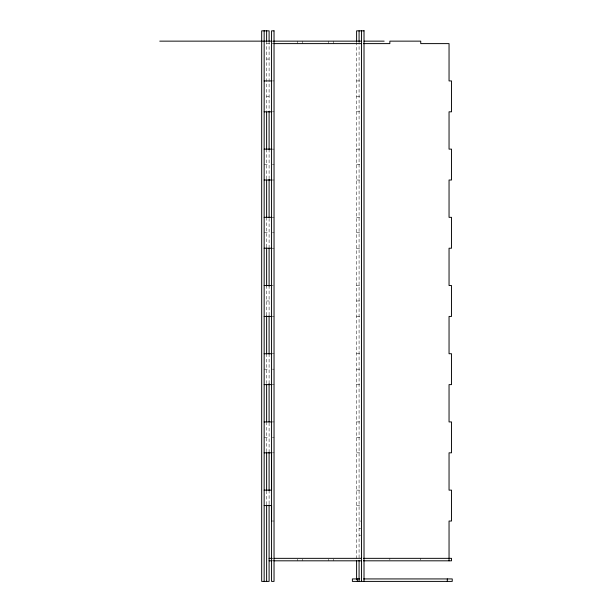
<?xml version="1.0" encoding="UTF-8"?>
<svg xmlns="http://www.w3.org/2000/svg" width="612" height="612" viewBox="0 0 612 612"><rect width="100%" height="100%" fill="white"/><g stroke="black" fill="none" stroke-linecap="round" stroke-linejoin="round"><path stroke-width="0.46" stroke-dasharray="3.06 2.29" d="M269.119 490.136L269.096 504.25M272.394 41.142L274.038 41.142M266.625 43.613L274.038 43.613M266.625 59.05L269.096 59.05M272.394 80.929L274.038 80.929M356.605 80.929L361.547 80.929M266.625 96.375L269.096 96.375M356.605 96.375L361.547 96.375M272.394 111.812L274.038 111.812M356.605 111.812L361.547 111.812M271.567 149.129L274.038 149.129M356.605 149.129L361.547 149.129M264.155 164.574L269.096 164.574M272.394 164.574L274.038 164.574M356.605 164.574L360.72 164.574M271.567 180.012L274.038 180.012M356.605 180.012L361.547 180.012M271.567 217.337L274.038 217.337M356.605 217.337L361.547 217.337M264.155 232.774L269.096 232.774M272.394 232.774L274.038 232.774M356.605 232.774L361.547 232.774M271.567 248.22L274.038 248.22M356.605 248.22L361.547 248.22M271.567 285.536L273.22 285.536M356.605 285.536L361.547 285.536M266.625 300.974L269.096 300.974M356.605 300.974L360.72 300.974M271.567 316.419L274.038 316.419M356.605 316.419L361.547 316.419M271.567 353.736L274.038 353.736M356.605 353.736L361.547 353.736M264.155 369.181L269.096 369.181M272.394 369.181L274.038 369.181M356.605 369.181L361.547 369.181M271.567 384.619L274.038 384.619M356.605 384.619L361.547 384.619M271.567 421.936L274.038 421.936M356.605 421.936L361.547 421.936M264.155 437.381L269.096 437.381M272.394 437.381L274.038 437.381M356.605 437.381L361.547 437.381M272.394 452.819L274.038 452.819M356.605 452.819L361.547 452.819M356.605 490.136L361.547 490.136M356.605 505.581L361.547 505.581M271.567 521.026L274.038 521.026M359.076 521.026L360.72 521.072M359.076 528.692L360.72 528.692M359.076 535.179L360.72 535.179M271.567 558.343L273.22 558.343M272.394 560.814L274.038 560.814M420.735 558.343L420.735 559.988M389.852 558.343L389.852 559.988M359.076 41.142L359.076 560.814M356.605 41.968L356.605 560.814M333.234 41.142L333.234 43.613M333.234 559.161L333.234 560.814M328.292 41.142L328.292 43.613M328.292 559.161L328.292 560.814M302.351 41.142L302.351 43.613M302.351 559.161L302.351 560.814M297.409 41.142L297.409 43.613M297.409 559.161L297.409 560.814M269.096 41.142L269.096 111.812M269.096 149.129L269.096 178.475M269.096 218.369L269.096 247.309M269.096 285.536L269.096 316.419M269.096 353.736L269.096 383.709M269.096 422.731L269.096 452.819M266.625 41.142L266.625 111.139M266.625 149.129L266.625 180.012M266.625 217.337L266.625 248.22M266.625 285.536L266.625 316.419M266.625 353.736L266.625 384.619M266.625 421.936L266.625 452.819M266.625 490.87L266.625 504.25"/><path stroke-width="0.92" d="M271.567 521.026L271.59 505.581L264.155 505.581M364.018 30.845L356.605 30.845L356.605 41.142M159.763 41.142L271.95 41.142M273.556 41.142L361.547 41.142M364.018 41.142L384.16 41.142M274.038 43.613L361.547 43.613M363.429 43.613L389.852 43.613L389.852 41.142L420.735 41.142L420.735 43.613L449.047 43.613L449.047 80.929L451.518 80.929L451.518 111.812L449.047 111.812L449.047 149.129L451.518 149.129L451.518 180.012L449.047 180.012L449.047 217.337L451.518 217.337L451.518 248.22L449.047 248.22L449.047 285.536L451.518 285.536L451.518 316.419L449.047 316.419L449.047 353.736L451.518 353.736L451.518 384.619L449.047 384.619L449.047 421.936L451.518 421.936L451.518 452.819L449.047 452.819L449.047 490.136L451.518 490.136L451.518 521.026L449.047 521.026L449.047 560.814M264.155 80.929L271.567 80.929M264.155 111.812L271.567 111.812M264.155 149.129L271.567 149.129M264.155 180.012L271.567 180.012M264.155 217.337L271.567 217.337M264.155 248.22L271.567 248.22M264.155 285.536L271.567 285.536M264.155 316.419L271.567 316.419M264.155 353.736L271.567 353.736M264.155 384.619L271.567 384.619M264.155 421.936L271.567 421.936M264.155 452.819L271.567 452.819L271.59 490.136L264.155 490.136M269.096 558.343L271.95 558.343M274.038 558.343L361.547 558.343M363.429 558.343L451.518 558.343L451.518 560.814L363.444 560.814M269.096 560.814L271.95 560.814M273.855 560.814L361.547 560.814M359.795 578.929L352.382 578.929L352.382 581.4L452.237 581.4L452.237 578.929L363.597 578.929M447.296 578.929L447.296 581.4M364.018 30.6L364.018 581.4M361.547 30.845L361.547 581.4M359.076 30.845L359.076 41.364M359.076 560.37L359.076 581.4M357.324 578.929L357.324 581.4M356.605 560.814L356.605 579.526M269.096 41.142L269.096 30.845L261.684 30.845L261.684 581.4L269.096 581.4L269.096 504.862M269.096 111.415L269.096 149.611M269.096 179.217L269.096 217.413M269.096 247.975L269.096 286.171M269.096 315.777L269.096 353.981M269.096 383.579L269.096 421.936M269.096 452.337L269.096 490.541M266.625 30.845L266.625 41.364M266.625 112.095L266.625 149.366M266.625 179.959L266.625 217.229M266.625 247.822L266.625 286.049M266.625 315.685L266.625 353.912M266.625 384.504L266.625 421.775M266.625 452.367L266.625 490.594M266.625 504.931L266.625 581.4M264.155 30.6L264.155 581.4M274.038 30.845L271.567 30.845L271.567 581.4L274.038 581.4L274.038 30.845"/></g></svg>
